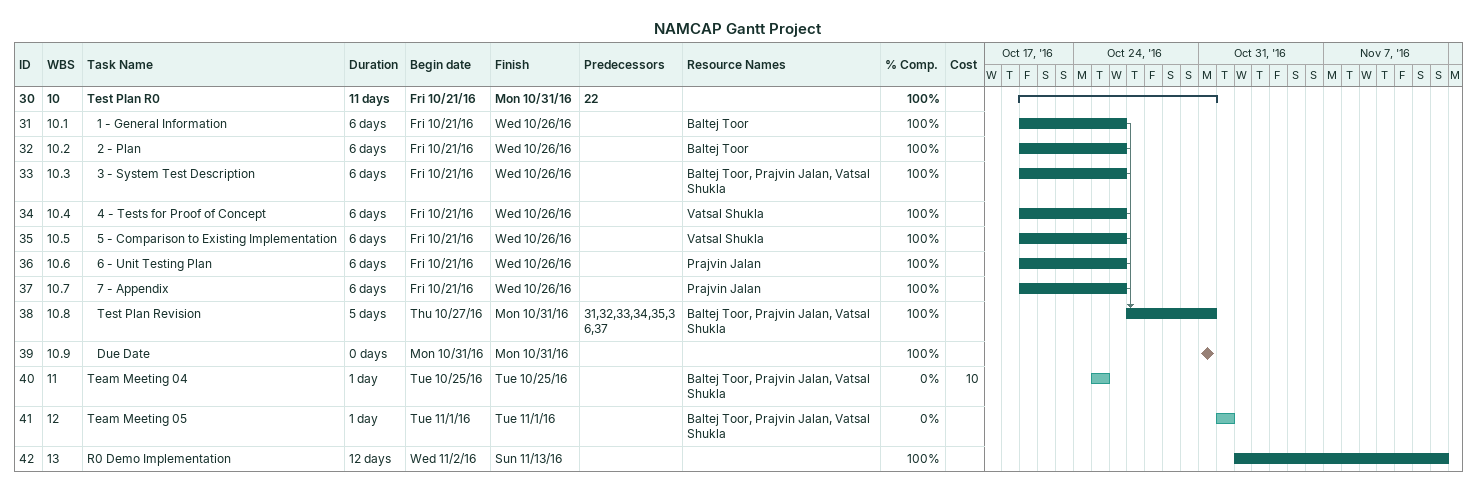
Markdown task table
NAMCAP Gantt Project

| ID | WBS | Task | Duration | Start | Finish | Predecessors | Resources | % complete | Cost |
|---|---|---|---|---|---|---|---|---|---|
| 30 | 10 | **Test Plan R0** | 11d | 2016-10-21 | 2016-10-31 | 22 |  | 100 |  |
| 31 | 10.1 | 1 - General Information | 6d | 2016-10-21 | 2016-10-26 |  | Baltej Toor | 100 |  |
| 32 | 10.2 | 2 - Plan | 6d | 2016-10-21 | 2016-10-26 |  | Baltej Toor | 100 |  |
| 33 | 10.3 | 3 - System Test Description | 6d | 2016-10-21 | 2016-10-26 |  | Baltej Toor, Prajvin Jalan, Vatsal Shukla | 100 |  |
| 34 | 10.4 | 4 - Tests for Proof of Concept | 6d | 2016-10-21 | 2016-10-26 |  | Vatsal Shukla | 100 |  |
| 35 | 10.5 | 5 - Comparison to Existing Implementation | 6d | 2016-10-21 | 2016-10-26 |  | Vatsal Shukla | 100 |  |
| 36 | 10.6 | 6 - Unit Testing Plan | 6d | 2016-10-21 | 2016-10-26 |  | Prajvin Jalan | 100 |  |
| 37 | 10.7 | 7 - Appendix | 6d | 2016-10-21 | 2016-10-26 |  | Prajvin Jalan | 100 |  |
| 38 | 10.8 | Test Plan Revision | 5d | 2016-10-27 | 2016-10-31 | 31, 32, 33, 34, 35, 36, 37 | Baltej Toor, Prajvin Jalan, Vatsal Shukla | 100 |  |
| 39 | 10.9 | Due Date | 0d | 2016-10-31 | 2016-10-31 |  |  | 100 |  |
| 40 | 11 | Team Meeting 04 | 1d | 2016-10-25 | 2016-10-25 |  | Baltej Toor, Prajvin Jalan, Vatsal Shukla | 0 | 10 |
| 41 | 12 | Team Meeting 05 | 1d | 2016-11-01 | 2016-11-01 |  | Baltej Toor, Prajvin Jalan, Vatsal Shukla | 0 |  |
| 42 | 13 | R0 Demo Implementation | 12d | 2016-11-02 | 2016-11-13 |  |  | 100 |  |
